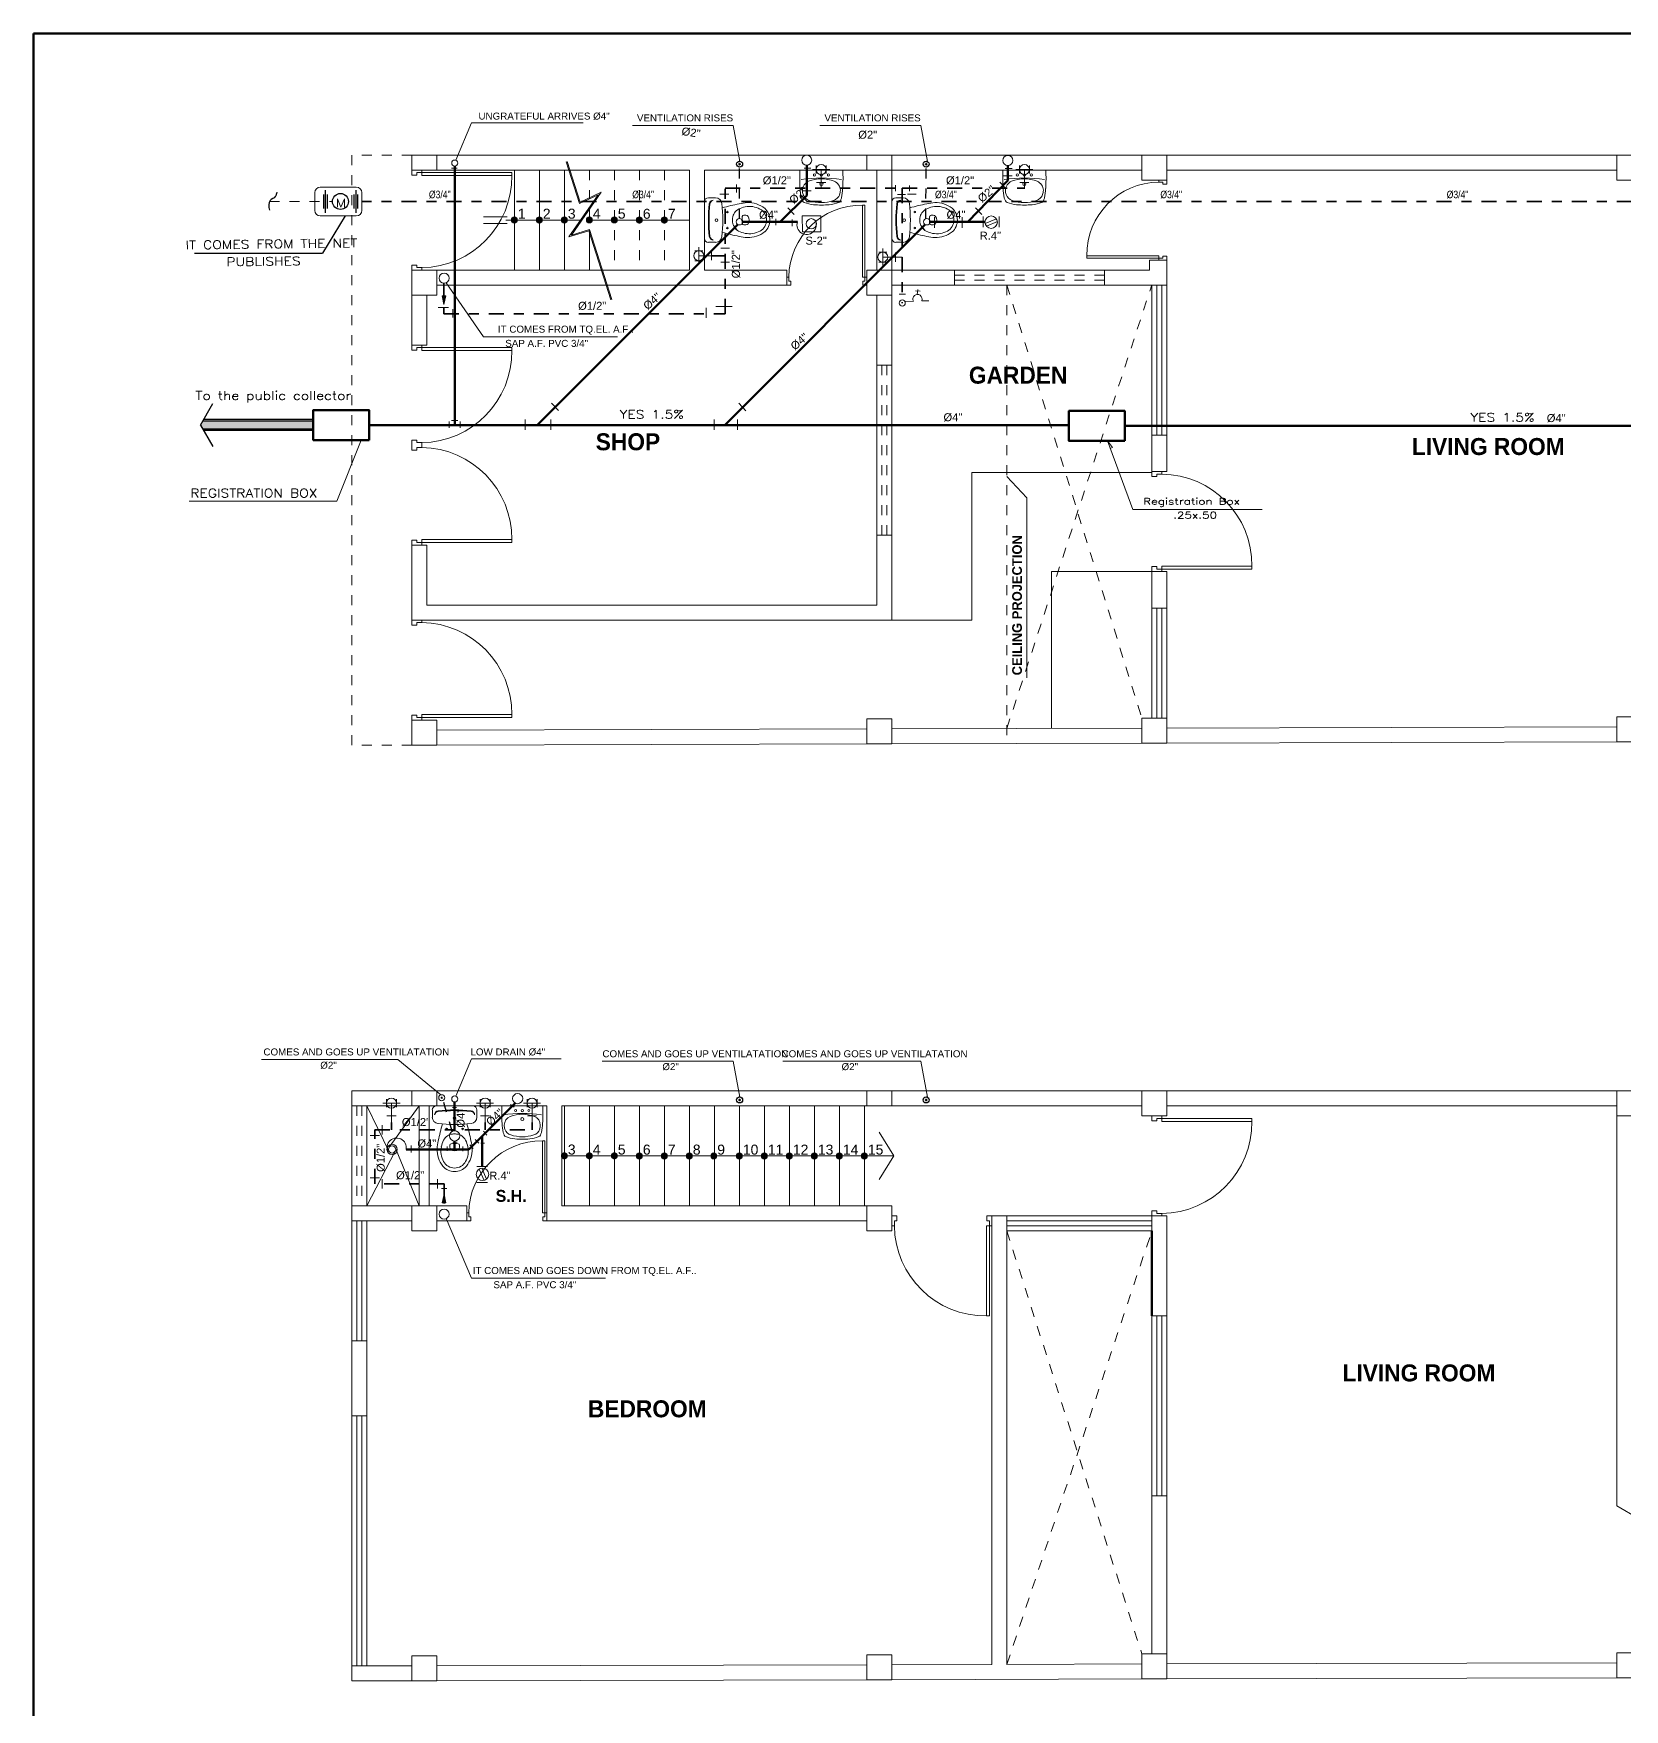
# Model space of a CAD drawing. Header units: millimetres. Extents: x 565 to 912, y 163 to 192.
# Drawn here: x 776.97 to 792.88, y 174.96 to 191.72 of the extents above; entities that cross this region are included whole.
import ezdxf

# ---------------------------------------------------------------- set-up
doc = ezdxf.new("R2010")
doc.units = ezdxf.units.MM
doc.header["$LTSCALE"] = 0.0125
for name, pattern in [('ACAD_ISO10W100', [18, 12, -3, 0, -3]), ('DASHDOT', [1, 0.5, -0.25, 0, -0.25]), ('DASHED2', [9.525, 6.35, -3.175])]:
    doc.linetypes.add(name, pattern=pattern)
for name, color, linetype in [('02', 2, 'Continuous'), ('04', 4, 'Continuous'), ('A1DESAGUE', 6, 'Continuous'), ('libreria', 1, 'Continuous'), ('SANITARIO', 1, 'Continuous')]:
    doc.layers.add(name, color=color, linetype=linetype)
for name, color, linetype, lineweight in [('03', 3, 'Continuous', 0), ('AGUA', 4, 'ACAD_ISO10W100', 35), ('COTAS', 9, 'Continuous', 9), ('DESAGUE', 172, 'Continuous', 70), ('EQUIPO', 2, 'Continuous', 15), ('luz', 20, 'Continuous', 50), ('MARKO', 186, 'Continuous', 80), ('MURO ALTO', 40, 'Continuous', 70), ('proy', 254, 'Continuous', 0), ('PROYECCCIONES', 9, 'DASHED2', 9), ('PROYECCION', 114, 'DASHED2', 30), ('TEXTAFR', 7, 'Continuous', 0), ('TEXTO', 6, 'Continuous', 15), ('TEXTOP', 3, 'Continuous', 25), ('TEXTURA', 210, 'Continuous', 5), ('UNO', 121, 'Continuous', 0)]:
    doc.layers.add(name, color=color, linetype=linetype, lineweight=lineweight)
doc.styles.add('ARIAL', font='arial.ttf')
doc.styles.add('F-1', font='arial.ttf', dxfattribs={"height": 0.3})
doc.styles.add('NOMBRE-2', font='arial.ttf')
doc.styles.add('op', font='romab___.ttf')
doc.styles.add('R80-50', font='ROMANS.SHX', dxfattribs={"width": 1.8, "oblique": 10, "height": 0.065})
doc.styles.add('ROMANS135', font='romans.shx', dxfattribs={"width": 1.35})

# ---------------------------------------------------------------- blocks, each defined once
blk = doc.blocks.new('P1.0m')
at = {"layer": 'EQUIPO'}
blk.add_lwpolyline([(0.025, 0), (0.055, 0), (0.055, 0.9), (0.025, 0.9)], close=True, dxfattribs=at)
for points in [[(0, -0.1), (0.05, -0.1), (0.05, -0.05), (0.025, -0.05), (0.025, 0), (0, 0)], [(1, -0.1), (0.95, -0.1), (0.95, -0.05), (0.975, -0.05), (0.975, 0), (1, 0)]]:
    blk.add_lwpolyline(points, dxfattribs=at)
at = {"layer": 'EQUIPO', "color": 252}
blk.add_arc((0.065, -0.01), 0.91, 0.6296, 90.6296, dxfattribs=at)
blk = doc.blocks.new('p-0.80')
at = {"layer": 'proy', "xscale": -0.7999999999999545, "yscale": 0.8000000000000114}
blk.add_blockref('P1.0m', (0.8, 0.08), dxfattribs=at)
blk = doc.blocks.new('2SAINVI1')
at = {"color": 0, "linetype": 'ByBlock'}
for p, q in [((0, -0.183), (0, 0.183)), ((0.04, 0.222), (0.112, 0.222)), ((0.413, 0.048), (0.393, 0.048)), ((0.413, -0.048), (0.393, -0.048)), ((0.04, -0.222), (0.112, -0.222))]:
    blk.add_line(p, q, dxfattribs=at)
for centre, radius in [((0.122, 0), 0.0135), ((0.122, 0), 0.0135), ((0.23, 0.08), 0.0075), ((0.23, -0.08), 0.0075)]:
    blk.add_circle(centre, radius, dxfattribs=at)
for centre, radius, start, end in [((0.04, 0.183), 0.04, 90, 180), ((0.089, 0.16), 0.04, 90, 173.7281), ((0.096, 0.16), 0.04, 100.2428, 173.7859), ((0.112, 0.159), 0.064, 6.7931, 90), ((0.476, -0.423), 0.6, 94.3794, 102.2907), ((0.44, -0.085), 0.26, 51.2869, 92.3028), ((1.54, 0), 1.5, 173.7281, 186.2719), ((1.54, 0), 1.493, 173.6755, 186.3306), ((-1.219, 0), 1.404, 353.2069, 6.7931), ((0.85, -2.286), 2.5, 101.5744, 105.544), ((0.46, 0), 0.18, 173.7581, 186.2419), ((0.396, 0.007), 0.116, 117.4027, 173.7581), ((0.458, -0.112), 0.25, 101.6195, 117.4027), ((0.676, 0), 0.3, 173.3508, 186.6492), ((0.393, 0.033), 0.015, 90, 173.3508), ((0.451, -0.079), 0.216, 60.8839, 101.6195), ((0.413, 0.018), 0.03, 36.8699, 90), ((0.389, 0), 0.06, 323.1301, 36.8699), ((0.495, 0), 0.126, 299.1161, 60.8839), ((0.495, 0), 0.16, 312.4362, 47.5638), ((0.089, -0.16), 0.04, 186.2719, 270), ((0.096, -0.16), 0.04, 186.2141, 259.7572), ((0.112, -0.159), 0.064, 270, 353.2069), ((0.85, 2.286), 2.5, 254.456, 258.4256), ((0.396, -0.007), 0.116, 186.2419, 242.5973), ((0.458, 0.112), 0.25, 242.5973, 258.3805), ((0.476, 0.423), 0.6, 257.7093, 265.6206), ((0.393, -0.033), 0.015, 186.6492, 270), ((0.451, 0.079), 0.216, 258.3805, 299.1161), ((0.413, -0.018), 0.03, 270, 323.1301), ((0.44, 0.085), 0.26, 267.6972, 308.7131), ((0.04, -0.183), 0.04, 180, 270)]:
    blk.add_arc(centre, radius, start, end, dxfattribs=at)
blk = doc.blocks.new('2salago2')
at = {"color": 0}
blk.add_line((0.306, 0), (-0.306, 0), dxfattribs=at)
for centre, radius in [((-0.1, -0.07), 0.015), ((0, -0.198), 0.023), ((0, -0.07), 0.0175), ((0.1, -0.07), 0.015)]:
    blk.add_circle(centre, radius, dxfattribs=at)
for centre, radius, start, end in [((2.191, -0.113), 2.5, 177.4205, 183.4509), ((-2.191, -0.113), 2.5, 356.5491, 2.5795), ((0, -1.913), 1.8, 80.8164, 99.1836), ((-0.131, -0.29), 0.14, 111.339, 179.542), ((0, -0.625), 0.5, 68.661, 111.339), ((0.131, -0.29), 0.14, 0.458, 68.661), ((0.446, -0.238), 0.75, 181.8825, 192.3676), ((-0.075, -0.34), 0.22, 195.6857, 206.8202), ((-0.229, -0.417), 0.048, 206.8202, 247.8767), ((-0.091, -0.29), 0.18, 179.542, 199.3667), ((-0.129, -0.303), 0.14, 199.3667, 251.7), ((-0.058, 0.002), 0.5, 247.8767, 263.7815), ((0, 0.086), 0.55, 251.7, 288.3), ((0.058, 0.002), 0.5, 276.2185, 292.1233), ((0.129, -0.303), 0.14, 288.3, 340.6333), ((0.229, -0.417), 0.048, 292.1233, 333.1798), ((0.091, -0.29), 0.18, 340.6333, 0.458), ((0.075, -0.34), 0.22, 333.1798, 344.3143), ((-0.446, -0.238), 0.75, 347.6324, 358.1175), ((0, 0.9), 1.4, 265.3857, 274.6143)]:
    blk.add_arc(centre, radius, start, end, dxfattribs=at)
blk = doc.blocks.new('A-SALID')
at = {"color": 9}
for p, q in [((0.04, 0.05), (-0.04, 0.05)), ((0.128, 0.046), (0.128, -0.046)), ((0.04, -0.05), (-0.04, -0.05))]:
    blk.add_line(p, q, dxfattribs=at)
for p, q in [((0, 0.086), (0, -0.086)), ((0.194, 0), (0, 0))]:
    blk.add_line(p, q)
at = {"linetype": 'Continuous'}
blk.add_circle((0, 0), 0.05, dxfattribs=at)

msp = doc.modelspace()

# ---------------------------------------------------------------- hatches: boundary and pattern name
at = {"layer": 'proy'}
h = msp.add_hatch(color=256, dxfattribs=at)
h.paths.add_polyline_path([(781.05997, 189.09634), (781.07824, 189.01028), (781.07824, 189.09634)])
h.paths.add_polyline_path([(781.07824, 189.09634), (781.07824, 189.01028), (781.09651, 189.09634)])
for points in [[(781.07824, 189.09634), (781.07824, 189.01028), (781.09651, 189.09634)], [(779.77147, 187.84388), (778.66589, 187.84388), (778.64279, 187.80388), (778.66589, 187.76388), (779.77147, 187.76388)], [(781.07961, 180.02789), (781.07961, 180.11395), (781.06134, 180.02789)]]:
    msp.add_hatch(color=256, dxfattribs=at).paths.add_polyline_path(points)
h = msp.add_hatch(color=256, dxfattribs=at)
h.paths.add_polyline_path([(781.09788, 180.02789), (781.07961, 180.11395), (781.07961, 180.02789)])
h.paths.add_polyline_path([(781.07961, 180.02789), (781.07961, 180.11395), (781.06134, 180.02789)])
at = {"layer": 'TEXTURA'}
h = msp.add_hatch(dxfattribs=at)
h.set_pattern_fill('LINE', color=256, scale=0.0001, style=0)
h.set_pattern_definition([(0, (351.4014905, 29.30754596), (0, 0.0003175), [])])
h.paths.add_polyline_path([(781.75246, 189.85412, 1), (781.81171, 189.85412, 1)])
h = msp.add_hatch(dxfattribs=at)
h.set_pattern_fill('LINE', color=256, scale=0.0001, style=0)
h.set_pattern_definition([(0, (351.6514905, 29.30648694), (0, 0.0003175), [])])
h.paths.add_polyline_path([(782.00246, 189.85307, 1), (782.06171, 189.85307, 1)])
h = msp.add_hatch(dxfattribs=at)
h.set_pattern_fill('LINE', color=256, scale=0.0001, style=0)
h.set_pattern_definition([(0, (351.9014905, 29.30754596), (0, 0.0003175), [])])
h.paths.add_polyline_path([(782.25246, 189.85412, 1), (782.31171, 189.85412, 1)])
h = msp.add_hatch(dxfattribs=at)
h.set_pattern_fill('LINE', color=256, scale=0.0001, style=0)
h.set_pattern_definition([(0, (352.1514905, 29.30754596), (0, 0.0003175), [])])
h.paths.add_polyline_path([(782.50246, 189.85412, 1), (782.56171, 189.85412, 1)])
h = msp.add_hatch(dxfattribs=at)
h.set_pattern_fill('LINE', color=256, scale=0.0001, style=0)
h.set_pattern_definition([(0, (352.4014905, 29.30754596), (0, 0.0003175), [])])
h.paths.add_polyline_path([(782.75246, 189.85412, 1), (782.81171, 189.85412, 1)])
h = msp.add_hatch(dxfattribs=at)
h.set_pattern_fill('LINE', color=256, scale=0.0001, style=0)
h.set_pattern_definition([(0, (352.6514905, 29.30648694), (0, 0.0003175), [])])
h.paths.add_polyline_path([(783.00246, 189.85307, 1), (783.06171, 189.85307, 1)])
h = msp.add_hatch(dxfattribs=at)
h.set_pattern_fill('LINE', color=256, scale=0.0001, style=0)
h.set_pattern_definition([(0, (352.9014905, 29.30648694), (0, 0.0003175), [])])
h.paths.add_polyline_path([(783.25246, 189.85307, 1), (783.31171, 189.85307, 1)])
h = msp.add_hatch(dxfattribs=at)
h.set_pattern_fill('LINE', color=256, scale=0.0001, style=0)
h.set_pattern_definition([(0, (351.9014905, 19.94968388), (0, 0.0003175), [])])
h.paths.add_polyline_path([(782.25246, 180.49626, 1), (782.31171, 180.49626, 1)])
h = msp.add_hatch(dxfattribs=at)
h.set_pattern_fill('LINE', color=256, scale=0.0001, style=0)
h.set_pattern_definition([(0, (352.1514905, 19.94968388), (0, 0.0003175), [])])
h.paths.add_polyline_path([(782.50246, 180.49626, 1), (782.56171, 180.49626, 1)])
h = msp.add_hatch(dxfattribs=at)
h.set_pattern_fill('LINE', color=256, scale=0.0001, style=0)
h.set_pattern_definition([(0, (352.4014905, 19.94968388), (0, 0.0003175), [])])
h.paths.add_polyline_path([(782.75246, 180.49626, 1), (782.81171, 180.49626, 1)])
h = msp.add_hatch(dxfattribs=at)
h.set_pattern_fill('LINE', color=256, scale=0.0001, style=0)
h.set_pattern_definition([(0, (352.6514905, 19.94862486), (0, 0.0003175), [])])
h.paths.add_polyline_path([(783.00246, 180.4952, 1), (783.06171, 180.4952, 1)])
h = msp.add_hatch(dxfattribs=at)
h.set_pattern_fill('LINE', color=256, scale=0.0001, style=0)
h.set_pattern_definition([(0, (352.9014905, 19.94862486), (0, 0.0003175), [])])
h.paths.add_polyline_path([(783.25246, 180.4952, 1), (783.31171, 180.4952, 1)])
h = msp.add_hatch(dxfattribs=at)
h.set_pattern_fill('LINE', color=256, scale=0.0001, style=0)
h.set_pattern_definition([(0, (353.1514905, 19.94862486), (0, 0.0003175), [])])
h.paths.add_polyline_path([(783.50246, 180.4952, 1), (783.56171, 180.4952, 1)])
h = msp.add_hatch(dxfattribs=at)
h.set_pattern_fill('LINE', color=256, scale=0.0001, style=0)
h.set_pattern_definition([(0, (353.39552623, 19.94862486), (0, 0.0003175), [])])
h.paths.add_polyline_path([(783.7465, 180.4952, 1), (783.80575, 180.4952, 1)])
h = msp.add_hatch(dxfattribs=at)
h.set_pattern_fill('LINE', color=256, scale=0.0001, style=0)
h.set_pattern_definition([(0, (353.6514905, 19.94862486), (0, 0.0003175), [])])
h.paths.add_polyline_path([(784.00246, 180.4952, 1), (784.06171, 180.4952, 1)])
h = msp.add_hatch(dxfattribs=at)
h.set_pattern_fill('LINE', color=256, scale=0.0001, style=0)
h.set_pattern_definition([(0, (353.9014905, 19.94862486), (0, 0.0003175), [])])
h.paths.add_polyline_path([(784.25246, 180.4952, 1), (784.31171, 180.4952, 1)])
h = msp.add_hatch(dxfattribs=at)
h.set_pattern_fill('LINE', color=256, scale=0.0001, style=0)
h.set_pattern_definition([(0, (354.1514905, 19.94862486), (0, 0.0003175), [])])
h.paths.add_polyline_path([(784.50246, 180.4952, 1), (784.56171, 180.4952, 1)])
h = msp.add_hatch(dxfattribs=at)
h.set_pattern_fill('LINE', color=256, scale=0.0001, style=0)
h.set_pattern_definition([(0, (354.4014905, 19.94862486), (0, 0.0003175), [])])
h.paths.add_polyline_path([(784.75246, 180.4952, 1), (784.81171, 180.4952, 1)])
h = msp.add_hatch(dxfattribs=at)
h.set_pattern_fill('LINE', color=256, scale=0.0001, style=0)
h.set_pattern_definition([(0, (354.6514905, 19.94862486), (0, 0.0003175), [])])
h.paths.add_polyline_path([(785.00246, 180.4952, 1), (785.06171, 180.4952, 1)])
h = msp.add_hatch(dxfattribs=at)
h.set_pattern_fill('LINE', color=256, scale=0.0001, style=0)
h.set_pattern_definition([(0, (354.9014905, 19.94862486), (0, 0.0003175), [])])
h.paths.add_polyline_path([(785.25246, 180.4952, 1), (785.31171, 180.4952, 1)])

# ---------------------------------------------------------------- linework, layer by layer
at = {"layer": '02', "color": 1, "ltscale": 0.3}
msp.add_line((778.5854, 189.52383), (779.86526, 189.52383), dxfattribs=at)
at = {"layer": '03', "color": 3, "linetype": 'DASHDOT', "ltscale": 0.3}
msp.add_line((779.33403, 190.03826), (779.96387, 190.03826), dxfattribs=at)
at = {"layer": '04', "color": 3, "linetype": 'Continuous', "ltscale": 0.2}
for p, q in [((779.8731, 190.11032), (779.8731, 189.96791)), ((779.89199, 190.15208), (779.89199, 189.92615)), ((779.91089, 190.11032), (779.91089, 189.96791)), ((780.17684, 190.11032), (780.17684, 189.96791)), ((780.19574, 190.15208), (780.19574, 189.92615)), ((780.21463, 190.11032), (780.21463, 189.96791))]:
    msp.add_line(p, q, dxfattribs=at)
at = {"layer": '04', "color": 4}
msp.add_circle((780.04386, 190.03904), 0.08, dxfattribs=at)
at = {"layer": 'A1DESAGUE', "color": 1}
for p, q in [((778.64279, 187.80388), (778.76779, 188.02039)), ((778.64279, 187.80388), (778.76779, 187.58737)), ((779.77147, 187.84388), (778.66589, 187.84388)), ((779.77147, 187.76388), (778.66589, 187.76388)), ((779.77147, 187.85888), (778.67455, 187.85888)), ((779.77147, 187.74888), (778.67455, 187.74888))]:
    msp.add_line(p, q, dxfattribs=at)
at = {"layer": 'A1DESAGUE', "color": 3, "ltscale": 0.22}
for centre in [(784.03479, 190.41245), (785.89924, 190.41245), (784.03479, 181.05459), (785.89924, 181.05459)]:
    msp.add_circle(centre, 0.03, dxfattribs=at)
at = {"layer": 'AGUA'}
for p, q in [((783.88978, 188.91671), (783.88978, 190.17118)), ((783.88978, 190.17118), (785.66044, 190.17118)), ((785.66044, 190.17118), (786.88227, 190.17118)), ((785.66044, 190.17118), (785.66044, 189.48305)), ((805.10374, 190.03826), (780.25695, 190.03826)), ((783.75427, 189.49706), (783.88978, 189.49706)), ((785.66044, 189.48305), (785.66044, 189.02362)), ((781.07824, 189.2219), (781.07824, 188.91671)), ((781.07824, 188.91671), (783.88978, 188.91671)), ((780.55314, 180.8282), (780.55314, 180.75662)), ((781.48943, 180.8282), (781.48943, 180.75662)), ((781.95894, 180.8282), (781.95894, 180.75662)), ((780.38607, 180.21695), (780.38607, 180.75662)), ((780.38607, 180.75662), (781.95894, 180.75662)), ((781.07985, 180.21695), (780.38607, 180.21695)), ((781.07985, 180.1697), (781.07959, 179.96402)), ((781.07985, 180.1697), (781.07985, 180.21695))]:
    msp.add_line(p, q, dxfattribs=at)
at = {"layer": 'COTAS'}
msp.add_line((780.30669, 180.9952), (780.30669, 179.9952), dxfattribs=at)
at = {"layer": 'DESAGUE'}
for p, q in [((781.18586, 190.39304), (781.18586, 187.80388)), ((784.70508, 190.10036), (784.70508, 190.40188)), ((786.71655, 190.24877), (786.71655, 190.39953)), ((786.31495, 189.83564), (786.71655, 190.24877)), ((784.44035, 189.83564), (784.70508, 190.10036)), ((782.01115, 187.80388), (784.01581, 189.80854)), ((783.88649, 187.80334), (785.89115, 189.808)), ((784.0646, 189.83564), (784.61241, 189.83564)), ((785.9392, 189.83564), (786.48701, 189.83564)), ((780.33, 187.80388), (787.32726, 187.80388)), ((787.88578, 187.79553), (802.27481, 187.79553)), ((781.18505, 181.03519), (781.18505, 180.74634)), ((781.32775, 180.55998), (781.79105, 181.02328)), ((781.46141, 180.69364), (781.46141, 180.39087)), ((780.7003, 180.55998), (781.32775, 180.55998)), ((781.18505, 180.64407), (781.18505, 180.55998))]:
    msp.add_line(p, q, dxfattribs=at)
for centre in [(784.03479, 190.41245), (785.89924, 190.41245), (784.03479, 181.05459), (785.89924, 181.05459)]:
    msp.add_circle(centre, 0.00357, dxfattribs=at)
at = {"layer": 'libreria', "ltscale": 0.1}
msp.add_line((780.09231, 189.89389), (779.86526, 189.52383), dxfattribs=at)
at = {"layer": 'luz', "linetype": 'Continuous'}
for points in [[(780.33, 187.65388), (780.33, 187.95388), (779.77147, 187.95388), (779.77147, 187.65388)], [(787.88578, 187.64553), (787.88578, 187.94553), (787.32726, 187.94553), (787.32726, 187.64553)]]:
    msp.add_lwpolyline(points, close=True, dxfattribs=at)
at = {"layer": 'MARKO'}
msp.add_lwpolyline([(776.97475, 191.71852), (776.97475, 163.21852), (840.56801, 163.21852), (840.56801, 191.71852)], close=True, dxfattribs=at)
at = {"layer": 'MURO ALTO'}
msp.add_line((788.15669, 178.8952), (788.15669, 179.7452), dxfattribs=at)
at = {"layer": 'proy'}
for p, q in [((781.35493, 190.82385), (781.19752, 190.45068)), ((782.47052, 190.82385), (781.35493, 190.82385)), ((781.15434, 190.3718), (781.21014, 190.3718)), ((781.78209, 190.35307), (781.78209, 189.35307)), ((782.03209, 190.35307), (782.03209, 189.35307)), ((782.28209, 190.35307), (782.28209, 189.35307)), ((784.00192, 190.20867), (784.00192, 190.12881)), ((784.74674, 190.37261), (784.67885, 190.37261)), ((786.69922, 190.16508), (786.6355, 190.23124)), ((786.6729, 190.29425), (786.76021, 190.29425)), ((786.75822, 190.37025), (786.69033, 190.37025)), ((783.838, 190.11323), (783.92582, 190.11323)), ((784.70861, 190.03895), (784.6449, 190.10512)), ((784.66294, 190.14618), (784.75024, 190.14618)), ((785.59225, 190.2028), (785.59225, 190.14242)), ((785.61372, 190.10736), (785.69373, 190.10736)), ((785.7126, 190.11323), (785.80042, 190.11323)), ((785.73276, 190.1989), (785.73276, 190.14242)), ((784.58058, 189.90898), (784.51687, 189.97515)), ((785.98231, 189.88169), (785.98233, 189.77545)), ((786.26078, 189.88169), (786.2608, 189.77545)), ((786.45518, 189.90898), (786.39147, 189.97515)), ((786.46846, 189.88875), (786.46848, 189.78252)), ((786.62945, 189.88878), (786.62947, 189.78255)), ((782.53209, 189.75751), (782.53209, 189.35307)), ((783.97219, 189.79966), (784.00944, 189.75303)), ((784.39722, 189.86491), (784.39722, 189.80302)), ((784.56079, 189.85976), (784.56079, 189.79099)), ((785.84753, 189.79912), (785.88478, 189.75249)), ((786.48882, 189.81751), (786.60267, 189.86547)), ((786.50144, 189.79268), (786.61162, 189.8391)), ((783.93189, 189.57333), (783.84768, 189.57333)), ((783.93189, 189.43374), (783.84768, 189.43374)), ((786.18169, 189.35307), (787.68169, 189.35307)), ((787.68169, 189.20307), (786.18169, 189.20307)), ((781.07824, 189.01028), (781.05997, 189.09634)), ((781.05997, 189.09634), (781.09651, 189.09634)), ((781.07824, 189.01028), (781.09651, 189.09634)), ((785.62825, 189.11332), (785.69262, 189.11332)), ((785.68799, 189.03744), (785.77164, 189.04154)), ((785.79148, 189.14499), (785.83917, 189.14244)), ((785.8111, 189.11049), (785.81744, 189.15785)), ((785.8553, 189.04563), (785.92537, 189.04584)), ((781.01905, 188.97841), (781.12248, 188.97841)), ((781.16737, 188.96283), (781.16737, 188.87907)), ((783.70137, 188.97431), (783.70137, 188.87497)), ((783.79699, 188.98989), (783.95896, 188.98989)), ((785.40669, 186.70307), (785.40669, 188.40307)), ((785.55669, 188.40307), (785.55669, 186.70307)), ((782.15254, 188.02221), (782.22348, 187.94823)), ((784.02689, 188.02068), (784.09783, 187.9467)), ((781.1299, 187.84068), (781.1299, 187.77683)), ((781.15547, 187.84996), (781.21709, 187.84996)), ((781.24151, 187.84068), (781.24151, 187.77683)), ((781.89165, 187.8596), (781.89165, 187.75712)), ((782.14733, 187.8596), (782.14733, 187.75712)), ((783.7789, 187.8596), (783.7789, 187.75712)), ((784.01406, 187.8596), (784.01406, 187.75712)), ((780.00764, 187.04378), (780.24979, 187.65388)), ((786.35669, 185.85307), (786.35669, 187.32997)), ((786.35669, 187.32997), (788.15669, 187.32997)), ((786.90637, 187.07507), (786.70669, 187.28739)), ((780.00764, 187.04378), (778.53041, 187.04378)), ((786.90637, 185.27672), (786.90637, 187.07507)), ((788.15669, 186.33798), (787.15133, 186.33798)), ((787.15133, 186.33798), (787.15133, 184.77044)), ((785.55669, 185.85307), (786.35669, 185.85307)), ((780.61571, 181.46013), (781.0468, 181.10554)), ((781.35493, 181.46599), (781.19752, 181.09282)), ((782.25091, 181.46599), (781.35493, 181.46599)), ((780.15669, 180.9952), (780.15669, 179.9952)), ((781.74346, 181.01052), (781.77877, 180.98134)), ((781.16317, 180.98087), (781.20329, 180.98087)), ((780.33948, 180.69894), (780.43266, 180.69894)), ((780.46118, 180.71003), (780.46118, 180.80322)), ((781.39128, 180.65997), (781.42634, 180.6221)), ((781.47328, 180.74198), (781.50835, 180.70411)), ((780.75052, 180.60097), (780.75052, 180.53113)), ((781.11027, 180.58972), (781.11027, 180.54518)), ((781.1672, 180.63427), (781.2095, 180.63427)), ((781.26708, 180.58946), (781.26708, 180.54231)), ((781.33577, 180.60723), (781.37084, 180.56937)), ((781.44573, 180.62426), (781.48279, 180.62426)), ((781.40829, 180.39086), (781.51452, 180.39088)), ((781.47956, 180.25023), (781.4316, 180.36408)), ((781.50439, 180.26285), (781.45797, 180.37303)), ((780.33948, 180.2757), (780.43266, 180.2757)), ((780.46118, 180.17035), (780.46118, 180.26354)), ((781.01429, 180.17035), (781.01429, 180.26354)), ((781.05261, 180.1697), (781.10709, 180.1697)), ((781.40832, 180.22987), (781.51455, 180.22989)), ((781.07961, 180.11395), (781.06134, 180.02789)), ((781.09788, 180.02789), (781.06134, 180.02789)), ((781.07961, 180.11395), (781.09788, 180.02789)), ((788.15669, 176.61504), (788.15669, 175.51504))]:
    msp.add_line(p, q, dxfattribs=at)
at = {"layer": 'proy', "ltscale": 0.22}
for p, q in [((782.9628, 190.79974), (783.97149, 190.79974)), ((783.97149, 190.79974), (784.03672, 190.43969)), ((784.83791, 190.79974), (785.84659, 190.79974)), ((785.84659, 190.79974), (785.91182, 190.43969)), ((779.2539, 181.46013), (780.61571, 181.46013)), ((782.66156, 181.44188), (783.97149, 181.44188)), ((783.97149, 181.44188), (784.03672, 181.08182)), ((784.46529, 181.44188), (785.84659, 181.44188)), ((785.84659, 181.44188), (785.91182, 181.08182))]:
    msp.add_line(p, q, dxfattribs=at)
at = {"layer": 'proy'}
for points in [[(782.29914, 190.4368), (782.43489, 190.01876), (782.62075, 190.10669), (782.32807, 189.68445), (782.52559, 189.74506), (782.74717, 189.0571)], [(782.30865, 190.43989), (782.44089, 190.03266), (782.65026, 190.13172), (782.35273, 189.70248), (782.53209, 189.75751), (782.75669, 189.06016)]]:
    msp.add_lwpolyline(points, dxfattribs=at)
at = {"layer": 'proy', "color": 2, "ltscale": 0.35}
msp.add_lwpolyline([(780.25695, 190.12763), (780.25695, 189.94889, -0.41421356), (780.20195, 189.89389), (779.84187, 189.89389, -0.41421356), (779.78687, 189.94889), (779.78687, 190.12763, -0.41421356), (779.84187, 190.18263), (780.20195, 190.18263, -0.41421356)], format="xyb", close=True, dxfattribs=at)
at = {"layer": 'proy'}
msp.add_lwpolyline([(784.66196, 189.73412), (784.84606, 189.73473), (784.84553, 189.89592), (784.66143, 189.89532)], close=True, dxfattribs=at)
for centre, radius in [((781.18586, 190.42304), 0.03), ((784.70508, 190.45188), 0.05), ((786.71655, 190.44953), 0.05), ((786.54944, 189.83271), 0.0625), ((784.03222, 189.83646), 0.03239), ((784.75154, 189.81656), 0.05114), ((785.90682, 189.83646), 0.03239), ((781.07953, 189.27188), 0.05), ((785.66044, 189.02362), 0.03083), ((781.0562, 181.07705), 0.03), ((781.0562, 181.07705), 0.00597), ((781.18586, 181.06517), 0.03), ((781.81519, 181.06836), 0.05114), ((781.18505, 180.6952), 0.05114), ((780.55987, 180.56033), 0.05114), ((781.46436, 180.31085), 0.0625), ((781.07953, 179.91402), 0.05)]:
    msp.add_circle(centre, radius, dxfattribs=at)
at = {"layer": 'proy', "linetype": 'Continuous', "ltscale": 0.13}
for centre, start, end in [((784.70423, 189.80526), 161.691762, 29.010477), ((780.60525, 180.57785), 349.355009, 216.673724)]:
    msp.add_arc(centre, 0.09671, start, end, dxfattribs=at)
at = {"layer": 'proy'}
msp.add_arc((785.81248, 189.06394), 0.04657, 336.848459, 208.754503, dxfattribs=at)
at = {"layer": 'PROYECCCIONES'}
for p, q in [((780.75669, 190.50307), (780.15669, 190.50307)), ((780.15669, 190.50307), (780.15669, 184.60307)), ((782.53209, 190.35307), (782.53209, 190.06475)), ((782.78209, 190.35307), (782.78209, 189.35307)), ((783.03209, 190.35307), (783.03209, 189.35307)), ((783.28209, 190.35307), (783.28209, 189.35307)), ((786.18169, 189.30307), (787.68169, 189.30307)), ((787.68169, 189.25307), (786.18169, 189.25307)), ((786.70669, 184.76923), (788.15561, 189.20631)), ((786.70669, 189.20307), (786.70669, 184.61923)), ((786.70669, 189.20307), (788.05669, 184.8729)), ((785.45669, 186.70307), (785.45669, 188.40307)), ((785.50669, 188.40307), (785.50669, 186.70307)), ((780.75669, 184.60307), (780.15669, 184.60307)), ((780.20669, 180.9952), (780.20669, 179.9952)), ((780.25669, 180.9952), (780.25669, 179.9952)), ((786.70669, 175.41137), (788.15669, 179.7452)), ((786.70669, 179.7452), (788.05669, 175.51504))]:
    msp.add_line(p, q, dxfattribs=at)
at = {"layer": 'PROYECCION'}
for p, q in [((784.03319, 189.86751), (784.03398, 190.38246)), ((785.89764, 189.86751), (785.89843, 190.38246)), ((781.16057, 180.7401), (781.07061, 181.05073))]:
    msp.add_line(p, q, dxfattribs=at)
at = {"layer": 'SANITARIO', "color": 2, "ltscale": 0.25}
msp.add_spline([(779.40768, 190.13188), (779.391, 190.08734), (779.34093, 190.04838), (779.33259, 189.95095)], degree=3, dxfattribs=at)
at = {"layer": 'TEXTAFR', "color": 8}
for p, q in [((781.47218, 188.68721), (781.09926, 189.22594)), ((781.47218, 188.68721), (782.8129, 188.68721)), ((781.35412, 179.27452), (781.09926, 179.86808)), ((781.35412, 179.27452), (782.69485, 179.27452))]:
    msp.add_line(p, q, dxfattribs=at)
at = {"layer": 'TEXTURA'}
for p, q in [((780.75669, 190.50307), (801.80669, 190.50307)), ((780.75669, 190.35307), (783.53209, 190.35307)), ((783.53209, 190.35307), (783.53209, 189.35307)), ((783.68209, 190.35307), (783.68209, 189.35307)), ((783.68209, 190.35307), (785.30669, 190.35307)), ((785.40669, 190.35307), (785.40669, 189.35307)), ((785.55669, 190.35307), (785.55669, 189.35307)), ((785.55669, 190.35307), (788.05669, 190.35307)), ((788.30669, 190.35307), (792.80669, 190.35307)), ((781.70973, 189.88661), (781.47406, 189.88661)), ((782.53209, 189.97878), (782.53209, 189.8245)), ((781.70973, 189.81952), (781.47406, 189.81952)), ((781.69726, 189.85307), (782.45711, 189.85307)), ((782.50248, 189.85307), (783.53209, 189.85307)), ((788.30669, 189.45307), (788.13343, 189.45307)), ((788.13343, 189.45307), (788.13343, 189.35307)), ((788.30669, 189.35307), (788.30669, 189.45307)), ((781.00669, 189.35307), (783.53209, 189.35307)), ((781.00669, 189.20307), (784.50669, 189.20307)), ((783.68209, 189.35307), (784.50669, 189.35307)), ((784.50669, 189.35307), (784.50669, 189.20307)), ((785.55669, 189.35307), (786.18169, 189.35307)), ((785.55669, 189.20307), (786.18169, 189.20307)), ((786.18169, 189.20307), (786.18169, 189.35307)), ((787.68169, 189.20307), (787.68169, 189.35307)), ((787.68169, 189.35307), (788.13343, 189.35307)), ((787.68169, 189.20307), (788.30669, 189.20307)), ((788.15669, 187.70307), (788.15669, 189.20307)), ((788.20669, 187.70307), (788.20669, 189.20307)), ((788.25669, 189.20307), (788.25669, 187.70307)), ((788.30669, 189.20307), (788.30669, 189.35307)), ((788.30669, 189.20307), (788.30669, 187.70307)), ((780.75669, 189.10307), (780.75669, 188.60307)), ((780.90669, 189.10307), (780.90669, 188.60307)), ((785.40669, 189.10307), (785.40669, 188.40307)), ((785.55669, 189.10307), (785.55669, 188.40307)), ((780.90669, 188.60307), (780.75669, 188.60307)), ((785.40669, 188.40307), (785.55669, 188.40307)), ((788.15669, 187.70307), (788.15669, 187.33798)), ((788.30669, 187.70307), (788.15669, 187.70307)), ((788.30669, 187.70307), (788.30669, 187.33798)), ((788.15669, 187.33798), (788.30669, 187.33798)), ((785.40669, 186.70307), (785.55669, 186.70307)), ((785.40669, 186.70307), (785.40669, 186.00307)), ((785.55669, 186.70307), (785.55669, 185.85307)), ((780.90669, 186.60307), (780.75669, 186.60307)), ((780.75669, 186.60307), (780.75669, 185.85307)), ((780.90669, 186.60307), (780.90669, 186.00307)), ((788.15669, 186.33798), (788.30669, 186.33798)), ((788.15669, 186.33798), (788.15669, 185.9729)), ((788.30669, 186.33798), (788.30669, 185.9729)), ((780.75669, 185.85307), (785.55669, 185.85307)), ((780.90669, 186.00307), (785.40669, 186.00307)), ((788.15669, 185.9729), (788.30669, 185.9729)), ((788.15669, 185.9729), (788.15669, 184.8729)), ((788.20669, 185.9729), (788.20669, 184.8729)), ((788.25669, 185.9729), (788.25669, 184.8729)), ((788.30669, 185.9729), (788.30669, 184.8729)), ((781.00669, 184.75375), (785.30669, 184.76543)), ((785.55669, 184.76611), (788.05669, 184.7729)), ((788.30669, 184.77358), (792.80669, 184.78581)), ((781.00669, 184.60375), (785.30669, 184.61543)), ((785.55669, 184.61611), (788.05669, 184.6229)), ((788.30669, 184.62358), (792.80669, 184.63581)), ((780.15669, 181.1452), (780.15669, 180.9952)), ((780.75669, 181.1452), (780.15669, 181.1452)), ((780.75669, 180.9952), (780.15669, 180.9952)), ((780.30669, 180.9952), (780.52773, 180.54457)), ((780.82947, 180.9952), (780.53084, 180.58128)), ((780.75669, 181.1452), (801.80669, 181.1452)), ((780.82947, 180.9952), (780.82947, 179.9952)), ((780.92947, 180.9952), (780.92947, 179.9952)), ((781.00669, 180.9952), (782.10669, 180.9952)), ((782.10669, 180.9952), (782.10669, 179.8452)), ((782.25669, 180.9952), (782.25669, 179.9952)), ((782.25669, 180.9952), (783.53209, 180.9952)), ((782.28209, 180.9952), (782.28209, 179.9952)), ((782.53209, 180.9952), (782.53209, 179.9952)), ((782.78209, 180.9952), (782.78209, 179.9952)), ((783.03209, 180.9952), (783.03209, 179.9952)), ((783.28209, 180.9952), (785.30669, 180.9952)), ((783.28209, 180.9952), (783.28209, 179.9952)), ((783.53209, 180.9952), (783.53209, 179.9952)), ((783.78209, 180.9952), (783.78209, 179.9952)), ((784.03209, 180.9952), (784.03209, 179.9952)), ((784.28209, 180.9952), (784.28209, 179.9952)), ((784.53209, 180.9952), (784.53209, 179.9952)), ((784.78209, 180.9952), (784.78209, 179.9952)), ((785.03209, 180.9952), (785.03209, 179.9952)), ((785.28209, 180.9952), (785.28209, 179.9952)), ((785.55669, 180.9952), (788.05669, 180.9952)), ((788.30669, 180.9952), (792.80669, 180.9952)), ((792.80669, 180.8952), (792.80669, 176.9952)), ((785.57565, 180.4952), (785.42849, 180.73142)), ((780.30669, 179.9952), (780.59163, 180.54384)), ((780.82947, 179.9952), (780.593, 180.57387)), ((782.25248, 180.4952), (785.57565, 180.4952)), ((785.57565, 180.4952), (785.42849, 180.25898)), ((780.75669, 179.9952), (780.15669, 179.9952)), ((780.15669, 179.9952), (780.15669, 178.6452)), ((781.00669, 179.9952), (781.30669, 179.9952)), ((781.30669, 179.8452), (781.30669, 179.9952)), ((782.25669, 179.9952), (783.53209, 179.9952)), ((783.28209, 179.9952), (785.30669, 179.9952)), ((780.75669, 179.8452), (780.15669, 179.8452)), ((780.20669, 179.8452), (780.20669, 178.6452)), ((780.25669, 178.6452), (780.25669, 179.8452)), ((780.30669, 178.6452), (780.30669, 179.8452)), ((781.00669, 179.8452), (781.30669, 179.8452)), ((782.10669, 179.8452), (785.30669, 179.8452)), ((786.55669, 179.8952), (786.55669, 175.41096)), ((786.55669, 179.8952), (786.70669, 179.8952)), ((786.70669, 175.41137), (786.70669, 179.8952)), ((788.15669, 179.8952), (786.70669, 179.8952)), ((786.70669, 179.8952), (786.70669, 179.7452)), ((788.15669, 179.8452), (786.70669, 179.8452)), ((788.30669, 179.8952), (788.15669, 179.8952)), ((788.15669, 179.7452), (788.15669, 179.8952)), ((788.15669, 178.8952), (788.15669, 179.8952)), ((788.30669, 179.8952), (788.30669, 178.8952)), ((788.15669, 179.7952), (786.70669, 179.7952)), ((786.70669, 179.7452), (788.15669, 179.7452)), ((788.30669, 178.8952), (788.15669, 178.8952)), ((788.15669, 178.8952), (788.15669, 177.0952)), ((788.20669, 178.8952), (788.20669, 177.0952)), ((788.25669, 178.8952), (788.25669, 177.0952)), ((788.30669, 178.8952), (788.30669, 177.0952)), ((780.30669, 178.6452), (780.15669, 178.6452)), ((780.15669, 178.6452), (780.15669, 177.89588)), ((780.30669, 178.6452), (780.30669, 177.89588)), ((780.15669, 177.89588), (780.15669, 175.39588)), ((780.30669, 177.89588), (780.15669, 177.89588)), ((780.20669, 177.89588), (780.20669, 175.39588)), ((780.25669, 177.89588), (780.25669, 175.39588)), ((780.30669, 177.89588), (780.30669, 175.39588)), ((788.15669, 175.51504), (788.15669, 177.0952)), ((788.30669, 177.0952), (788.15669, 177.0952)), ((788.30669, 177.0952), (788.30669, 175.51504)), ((792.80669, 176.9952), (793.65668, 176.4952)), ((780.15669, 175.39588), (780.15669, 175.2452)), ((780.30669, 175.39588), (780.15669, 175.39588)), ((780.75669, 175.39588), (780.30669, 175.39588)), ((781.00669, 175.39588), (785.30669, 175.40757)), ((785.55669, 175.40825), (786.55669, 175.41096)), ((786.70669, 175.41137), (788.05669, 175.41504)), ((788.30669, 175.41572), (792.80669, 175.42795)), ((780.75669, 175.2452), (780.15669, 175.2452)), ((781.00669, 175.24588), (785.30669, 175.25757)), ((785.55669, 175.25825), (788.05669, 175.26504)), ((788.30669, 175.26572), (792.80669, 175.27795))]:
    msp.add_line(p, q, dxfattribs=at)
for points in [[(780.75669, 190.35307), (781.00669, 190.35307), (781.00669, 190.50307), (780.75669, 190.50307)], [(785.30669, 190.35307), (785.55669, 190.35307), (785.55669, 190.50307), (785.30669, 190.50307)], [(788.05669, 190.25307), (788.30669, 190.25307), (788.30669, 190.50307), (788.05669, 190.50307)], [(792.80669, 190.25307), (793.05669, 190.25307), (793.05669, 190.50307), (792.80669, 190.50307)], [(780.75669, 189.10307), (781.00669, 189.10307), (781.00669, 189.35307), (780.75669, 189.35307)], [(785.30669, 189.10307), (785.55669, 189.10307), (785.55669, 189.35307), (785.30669, 189.35307)], [(780.75669, 184.60307), (781.00669, 184.60307), (781.00669, 184.85307), (780.75669, 184.85307)], [(785.30669, 184.61543), (785.55669, 184.61543), (785.55669, 184.86543), (785.30669, 184.86543)], [(788.05669, 184.6229), (788.30669, 184.6229), (788.30669, 184.8729), (788.05669, 184.8729)], [(792.80669, 184.63581), (793.05669, 184.63581), (793.05669, 184.88581), (792.80669, 184.88581)], [(780.75669, 180.9952), (781.00669, 180.9952), (781.00669, 181.1452), (780.75669, 181.1452)], [(785.30669, 180.9952), (785.55669, 180.9952), (785.55669, 181.1452), (785.30669, 181.1452)], [(788.05669, 180.8952), (788.30669, 180.8952), (788.30669, 181.1452), (788.05669, 181.1452)], [(792.80669, 180.8952), (793.05669, 180.8952), (793.05669, 181.1452), (792.80669, 181.1452)], [(780.75669, 179.7452), (781.00669, 179.7452), (781.00669, 179.9952), (780.75669, 179.9952)], [(785.30669, 179.7452), (785.55669, 179.7452), (785.55669, 179.9952), (785.30669, 179.9952)], [(780.75669, 175.2452), (781.00669, 175.2452), (781.00669, 175.4952), (780.75669, 175.4952)], [(785.30669, 175.25757), (785.55669, 175.25757), (785.55669, 175.50757), (785.30669, 175.50757)], [(788.05669, 175.26504), (788.30669, 175.26504), (788.30669, 175.51504), (788.05669, 175.51504)], [(792.80669, 175.27795), (793.05669, 175.27795), (793.05669, 175.52795), (792.80669, 175.52795)]]:
    msp.add_lwpolyline(points, close=True, dxfattribs=at)
for centre, radius in [((781.78209, 189.85412), 0.02963), ((782.03209, 189.85307), 0.02963), ((782.28209, 189.85412), 0.02963), ((782.53209, 189.85412), 0.02963), ((782.78209, 189.85412), 0.02963), ((783.03209, 189.85307), 0.02963), ((783.28209, 189.85307), 0.02963), ((780.55987, 180.56033), 0.03579), ((782.28209, 180.49626), 0.02963), ((782.53209, 180.49626), 0.02963), ((782.78209, 180.49626), 0.02963), ((783.03209, 180.4952), 0.02963), ((783.28209, 180.4952), 0.02963), ((783.53209, 180.4952), 0.02963), ((783.77612, 180.4952), 0.02963), ((784.03209, 180.4952), 0.02963), ((784.28209, 180.4952), 0.02963), ((784.53209, 180.4952), 0.02963), ((784.78209, 180.4952), 0.02963), ((785.03209, 180.4952), 0.02963), ((785.28209, 180.4952), 0.02963)]:
    msp.add_circle(centre, radius, dxfattribs=at)
at = {"layer": 'UNO'}
msp.add_line((787.96718, 186.96022), (789.25814, 186.96022), dxfattribs=at)
msp.add_lwpolyline([(787.96718, 186.96022), (787.71111, 187.64553), (787.76286, 187.57856), (787.74474, 187.57292)], dxfattribs=at)

# ---------------------------------------------------------------- block references
at = {"layer": 'proy', "xscale": -1}
for p, rotation in [((784.84988, 190.3584), 90), ((786.88188, 190.3584), 90), ((783.62677, 189.49706), 180), ((785.46608, 189.48305), 180), ((780.55314, 181.02256), 90), ((781.48943, 181.02256), 90), ((781.95894, 181.02256), 90)]:
    msp.add_blockref('A-SALID', p, dxfattribs=dict(at, rotation=rotation))
at = {"layer": 'TEXTURA'}
for name, p, rotation in [('P1.0m', (780.85669, 190.35307), 270), ('P1.0m', (780.85669, 188.60307), 270), ('2SAINVI1', (781.18505, 180.9952), 270), ('P1.0m', (788.25669, 180.8952), 270), ('P1.0m', (786.55669, 179.7952), 180)]:
    msp.add_blockref(name, p, dxfattribs=dict(at, rotation=rotation))
for p, xscale, yscale, zscale in [((784.85217, 190.35307), 0.7, 0.7, 0.7), ((786.88168, 190.35307), 0.7, 0.7, 0.7), ((781.86178, 180.9952), 0.6649999999999999, 0.6649999999999999, 0.6649999999999999)]:
    msp.add_blockref('2salago2', p, dxfattribs=dict(at, xscale=xscale, yscale=yscale, zscale=zscale))
at = {"layer": 'TEXTURA', "xscale": -1}
for name, p, rotation in [('p-0.80', (788.30669, 190.25307), 90), ('P1.0m', (780.85669, 186.60307), 270), ('P1.0m', (788.25669, 186.33798), 270), ('P1.0m', (780.85669, 184.85307), 270)]:
    msp.add_blockref(name, p, dxfattribs=dict(at, rotation=rotation))
at = {"layer": 'TEXTURA'}
for name, p in [('2SAINVI1', (783.68209, 189.85307)), ('2SAINVI1', (785.55669, 189.85307)), ('p-0.80', (784.50669, 189.20307)), ('p-0.80', (781.30669, 179.8452))]:
    msp.add_blockref(name, p, dxfattribs=at)

# ---------------------------------------------------------------- texts
at = {"layer": 'proy', "ltscale": 0.22, "style": 'ARIAL'}
for s, p in [('UNGRATEFUL ARRIVES %%C4"', (781.42369, 190.858, -3.41496)), ('VENTILATION RISES', (783.00796, 190.83975, -3.41496)), ('VENTILATION RISES', (784.88307, 190.83975, -3.41496)), ('COMES AND GOES UP VENTILATATION', (779.27365, 181.50014, -3.41496)), ('LOW DRAIN %%C4"', (781.34368, 181.50014, -3.41496)), ('COMES AND GOES UP VENTILATATION', (782.66296, 181.48188, -3.41496)), ('COMES AND GOES UP VENTILATATION', (784.45458, 181.48188, -3.41496)), ('%%C2"', (779.8419, 181.36775, -3.41496)), ('%%C2"', (783.26218, 181.35316, -3.41496)), ('%%C2"', (785.05381, 181.35316, -3.41496))]:
    msp.add_text(s, height=0.07, dxfattribs=at).set_placement(p)
at = {"layer": 'proy'}
for s, height, rotation, style, p in [('%%c2"', 0.08, 351.411269, 'F-1', (783.44937, 190.70459)), ('%%C4"', 0.08, 0.551945, 'F-1', (784.22936, 189.86612)), ('%%C4"', 0.08, 0.551945, 'F-1', (786.10396, 189.86612)), ('CEILING PROJECTION', 0.0967298, 90, 'op', (786.8569, 185.30088)), ('%%C4"', 0.08, 90, 'F-1', (781.28488, 180.77809)), ('%%C4"', 0.08, 42.293339, 'F-1', (781.54371, 180.78953))]:
    msp.add_text(s, height=height, rotation=rotation, dxfattribs=dict(at, style=style)).set_placement(p)
at = {"layer": 'proy', "linetype": 'Continuous', "style": 'F-1'}
for s, rotation, p in [('%%C2"', 0.113318, (785.22109, 190.66656)), ('%%C1/2"', 0.113318, (784.26607, 190.2101)), ('%%C1/2"', 0.113318, (786.09789, 190.2101)), ('%%C2"', 40.690654, (784.57272, 190.00752)), ('%%C2"', 40.690654, (786.45718, 190.02315)), ('%%C1/2"', 90.113318, (784.03709, 189.27104)), ('%%C1/2"', 0.113318, (782.41968, 188.95563)), ('%%C4"', 40.690654, (783.11358, 188.94977)), ('%%C4"', 40.690654, (784.58654, 188.54685)), ('%%C1/2"', 0.113318, (780.65745, 180.79379)), ('%%C1/2"', 90.113318, (780.48608, 180.33552)), ('%%C1/2"', 0.113318, (780.59981, 180.2624))]:
    msp.add_text(s, height=0.08, rotation=rotation, dxfattribs=at).set_placement(p)
at = {"layer": 'proy'}
for s, height, style, p in [('R.4"', 0.08, 'F-1', (786.43481, 189.65759)), ('S-2"', 0.08, 'F-1', (784.69279, 189.60773)), ('GARDEN', 0.17, 'op', (786.32666, 188.21753)), ('%%c4"', 0.08, 'F-1', (786.07297, 187.84152)), ('%%c4"', 0.08, 'F-1', (792.10479, 187.83317)), ('SHOP ', 0.17, 'op', (782.59593, 187.55126)), ('LIVING ROOM', 0.17, 'op', (790.75555, 187.50384)), ('%%C4"', 0.08, 'F-1', (780.81264, 180.57992)), ('R.4"', 0.08, 'F-1', (781.53151, 180.25824)), ('LIVING ROOM', 0.17, 'op', (790.06257, 178.24084)), ('BEDROOM', 0.17, 'op', (782.51782, 177.88164))]:
    msp.add_text(s, height=height, dxfattribs=dict(at, style=style)).set_placement(p)
at = {"layer": 'proy', "ltscale": 0.22, "style": 'R80-50', "width": 1.2}
for s, p in [('IT COMES FROM THE NET ', (778.49547, 189.56066)), ('PUBLISHES', (778.90323, 189.39297))]:
    msp.add_text(s, height=0.085, rotation=0.71119, dxfattribs=at).set_placement(p)
msp.add_text('REGISTRATION BOX', height=0.085, dxfattribs=at).set_placement((778.54245, 187.08048))
at = {"layer": 'proy', "char_height": 0.075, "attachment_point": 1, "style": 'NOMBRE-2'}
for insert in [(780.92809, 190.14654), (782.96105, 190.14654), (785.98811, 190.14654), (788.2414, 190.14654), (791.10412, 190.14654)]:
    msp.add_mtext('{\\fArial Narrow|b0|i0|c0|p34;%%c3/4"}', dxfattribs=dict(at, insert=insert))
at = {"layer": 'TEXTAFR', "style": 'ARIAL'}
for s, p in [('IT COMES FROM TQ.EL. A.F..', (781.61807, 188.72722, -3.41496)), ('SAP A.F. PVC 3/4"', (781.69137, 188.58529, -3.41496)), ('IT COMES AND GOES DOWN FROM TQ.EL. A.F..', (781.36642, 179.31453, -3.41496)), ('SAP A.F. PVC 3/4"', (781.57331, 179.1726, -3.41496))]:
    msp.add_text(s, height=0.07, dxfattribs=at).set_placement(p)
at = {"layer": 'TEXTO', "style": 'ROMANS135', "width": 1.35}
for s, p in [('Registration Box', (788.07017, 187.00798)), ('.25x.50', (788.37001, 186.87034))]:
    msp.add_text(s, height=0.0648, dxfattribs=at).set_placement(p)
at = {"layer": 'TEXTOP', "linetype": 'Continuous', "ltscale": 0.35, "style": 'R80-50', "text_generation_flag": 2, "width": 1.2}
msp.add_text('M', height=0.085, dxfattribs=at).set_placement((780.10067, 189.9809))
at = {"layer": 'TEXTOP', "linetype": 'Continuous', "ltscale": 0.35, "style": 'R80-50', "width": 1.2}
for s, p in [('To the public collector', (778.59403, 188.05577)), ('YES 1.5%', (782.8342, 187.86752)), ('YES 1.5%', (791.3401, 187.83804))]:
    msp.add_text(s, height=0.085, dxfattribs=at).set_placement(p)
at = {"layer": 'TEXTURA'}
for s, height, style, p in [('1', 0.1, 'ARIAL', (781.81676, 189.86729)), ('2', 0.1, 'ARIAL', (782.06676, 189.86623)), ('3', 0.1, 'ARIAL', (782.31676, 189.86729)), ('4', 0.1, 'ARIAL', (782.56676, 189.86729)), ('5', 0.1, 'ARIAL', (782.81676, 189.86729)), ('6', 0.1, 'ARIAL', (783.06676, 189.86623)), ('7', 0.1, 'ARIAL', (783.31676, 189.86623)), ('3', 0.1, 'ARIAL', (782.31676, 180.50943)), ('4', 0.1, 'ARIAL', (782.56676, 180.50943)), ('5', 0.1, 'ARIAL', (782.81676, 180.50943)), ('6', 0.1, 'ARIAL', (783.06676, 180.50837)), ('7', 0.1, 'ARIAL', (783.31676, 180.50837)), ('8', 0.1, 'ARIAL', (783.56676, 180.50837)), ('9', 0.1, 'ARIAL', (783.81079, 180.50837)), ('10', 0.1, 'ARIAL', (784.06676, 180.50837)), ('11', 0.1, 'ARIAL', (784.31676, 180.50837)), ('12', 0.1, 'ARIAL', (784.56676, 180.50837)), ('13', 0.1, 'ARIAL', (784.81676, 180.50837)), ('14', 0.1, 'ARIAL', (785.06676, 180.50837)), ('15', 0.1, 'ARIAL', (785.31676, 180.50837)), ('S.H.', 0.119, 'op', (781.59556, 180.03619))]:
    msp.add_text(s, height=height, dxfattribs=dict(at, style=style)).set_placement(p)

doc.saveas('drawing.dxf')
